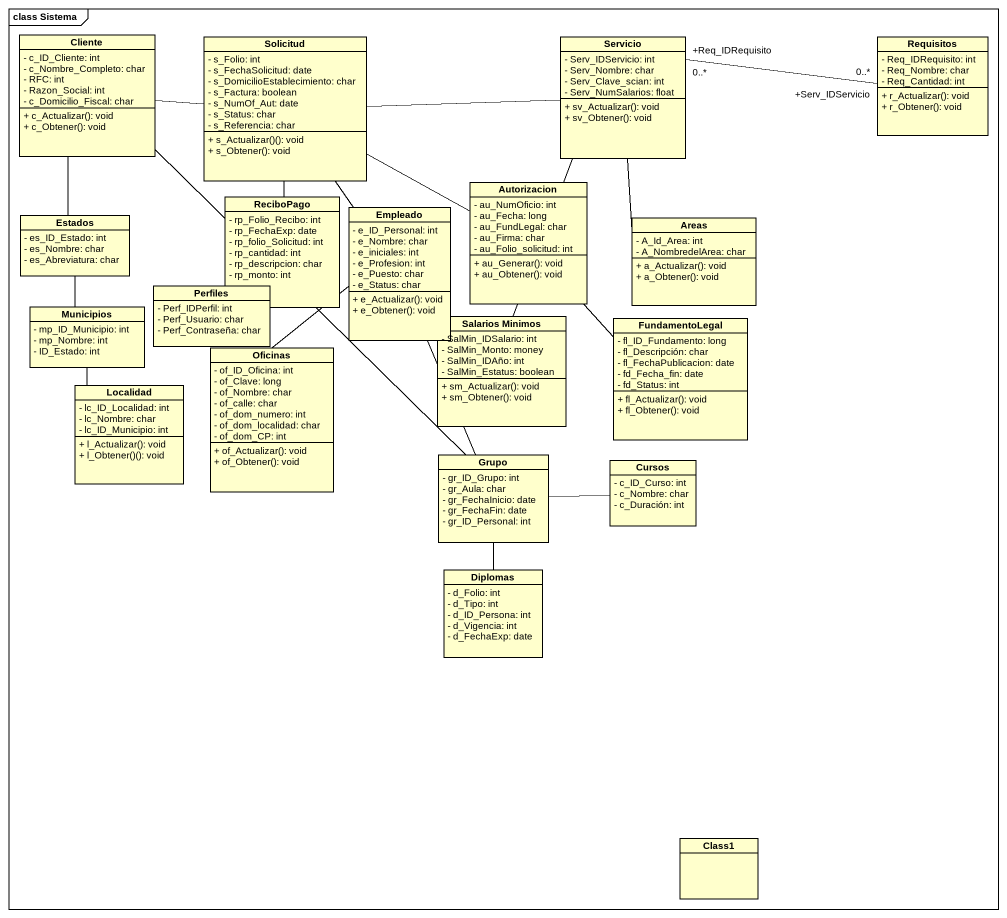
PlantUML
@startuml
mainframe class Sistema
hide circle
hide empty members
skinparam classAttributeIconSize 0
class Cliente {
  - c_ID_Cliente: int
  - c_Nombre_Completo: char
  - RFC: int
  - Razon_Social: int
  - c_Domicilio_Fiscal: char
  + c_Actualizar(): void
  + c_Obtener(): void
}
class Solicitud {
  - s_Folio: int
  - s_FechaSolicitud: date
  - s_DomicilioEstablecimiento: char
  - s_Factura: boolean
  - s_NumOf_Aut: date
  - s_Status: char
  - s_Referencia: char
  + s_Actualizar()(): void
  + s_Obtener(): void
}
class Servicio {
  - Serv_IDServicio: int
  - Serv_Nombre: char
  - Serv_Clave_scian: int
  - Serv_NumSalarios: float
  + sv_Actualizar(): void
  + sv_Obtener(): void
}
class Requisitos {
  - Req_IDRequisito: int
  - Req_Nombre: char
  - Req_Cantidad: int
  + r_Actualizar(): void
  + r_Obtener(): void
}
class Autorizacion {
  - au_NumOficio: int
  - au_Fecha: long
  - au_FundLegal: char
  - au_Firma: char
  - au_Folio_solicitud: int
  + au_Generar(): void
  + au_Obtener(): void
}
class Estados {
  - es_ID_Estado: int
  - es_Nombre: char
  - es_Abreviatura: char
}
class ReciboPago {
  - rp_Folio_Recibo: int
  - rp_FechaExp: date
  - rp_folio_Solicitud: int
  - rp_cantidad: int
  - rp_descripcion: char
  - rp_monto: int
}
class Empleado {
  - e_ID_Personal: int
  - e_Nombre: char
  - e_iniciales: int
  - e_Profesion: int
  - e_Puesto: char
  - e_Status: char
  + e_Actualizar(): void
  + e_Obtener(): void
}
class Areas {
  - A_Id_Area: int
  - A_NombredelArea: char
  + a_Actualizar(): void
  + a_Obtener(): void
}
class Municipios {
  - mp_ID_Municipio: int
  - mp_Nombre: int
  - ID_Estado: int
}
class Perfiles {
  - Perf_IDPerfil: int
  - Perf_Usuario: char
  - Perf_Contraseña: char
}
class Oficinas {
  - of_ID_Oficina: int
  - of_Clave: long
  - of_Nombre: char
  - of_calle: char
  - of_dom_numero: int
  - of_dom_localidad: char
  - of_dom_CP: int
  + of_Actualizar(): void
  + of_Obtener(): void
}
class "Salarios Minimos" as Salarios_Minimos {
  - SalMin_IDSalario: int
  - SalMin_Monto: money
  - SalMin_IDAño: int
  - SalMin_Estatus: boolean
  + sm_Actualizar(): void
  + sm_Obtener(): void
}
class FundamentoLegal {
  - fl_ID_Fundamento: long
  - fl_Descripción: char
  - fl_FechaPublicacion: date
  - fd_Fecha_fin: date
  - fd_Status: int
  + fl_Actualizar(): void
  + fl_Obtener(): void
}
class Localidad {
  - lc_ID_Localidad: int
  - lc_Nombre: char
  - lc_ID_Municipio: int
  + l_Actualizar(): void
  + l_Obtener()(): void
}
class Grupo {
  - gr_ID_Grupo: int
  - gr_Aula: char
  - gr_FechaInicio: date
  - gr_FechaFin: date
  - gr_ID_Personal: int
}
class Cursos {
  - c_ID_Curso: int
  - c_Nombre: char
  - c_Duración: int
}
class Diplomas {
  - d_Folio: int
  - d_Tipo: int
  - d_ID_Persona: int
  - d_Vigencia: int
  - d_FechaExp: date
}
class Class1
Cliente -right- Solicitud
Cliente -- Estados
Cliente -- Grupo
Solicitud -right- Servicio
Solicitud -right- Autorizacion
Solicitud -- ReciboPago
Solicitud -- Empleado
Servicio -- Areas
Servicio -- Salarios_Minimos
Requisitos "+Serv_IDServicio\n0..*" -left- "+Req_IDRequisito\n0..*" Servicio
Autorizacion -- FundamentoLegal
Estados -- Municipios
Empleado -- Oficinas
Empleado -- Grupo
Municipios -- Localidad
Grupo -right- Cursos
Grupo -- Diplomas
@enduml
